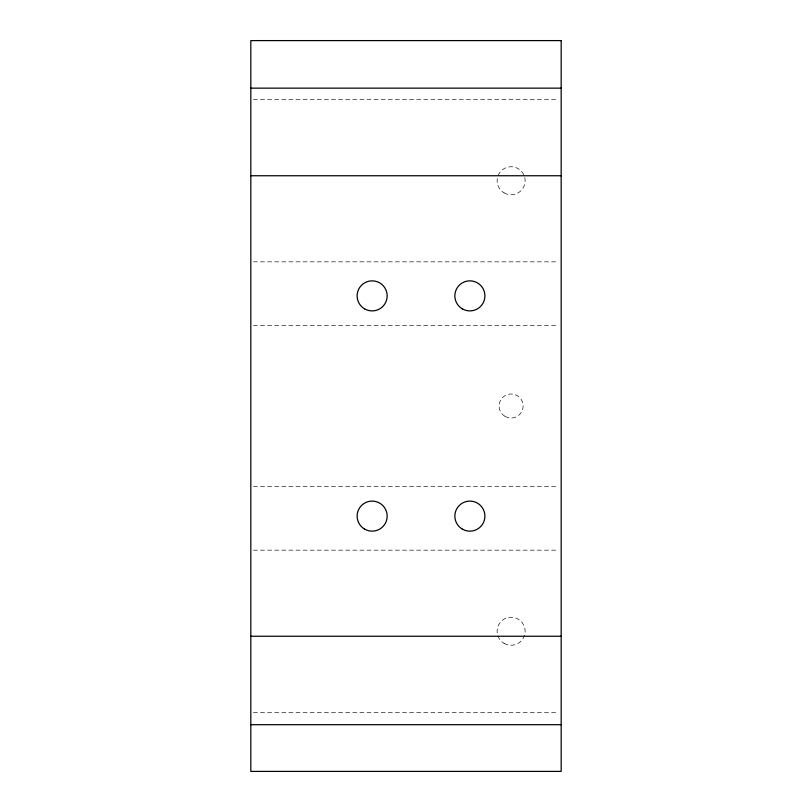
<?xml version="1.0" encoding="UTF-8"?>
<svg xmlns="http://www.w3.org/2000/svg" width="812" height="812" viewBox="0 0 812 812"><rect width="100%" height="100%" fill="white"/><g stroke="black" fill="none" stroke-linecap="round" stroke-linejoin="round"><path stroke-width="0.61" stroke-dasharray="4.06 3.04" d="M253.364 99.663L558.636 99.663M253.364 261.84L558.636 261.84M253.364 325.409L558.636 325.409M253.364 486.591L558.636 486.591M253.364 550.16L558.636 550.16M253.364 712.337L558.636 712.337M505.105 416.404A12.018 12.018 0 0 0 523.131 406A12.018 12.018 0 0 0 505.105 395.596A12.018 12.018 0 0 0 505.105 416.404M504.11 192.891A14.017 14.017 0 0 0 525.131 180.751A14.017 14.017 0 0 0 504.11 168.612A14.017 14.017 0 0 0 504.11 192.891M504.11 643.388A14.017 14.017 0 0 0 525.131 631.249A14.017 14.017 0 0 0 504.11 619.109A14.017 14.017 0 0 0 504.11 643.388"/><path stroke-width="1.22" d="M250.827 88.153L561.173 88.153M250.827 175.747L561.173 175.747M250.827 636.253L561.173 636.253M250.827 724.69L561.173 724.69M561.173 40.6L250.827 40.6L250.827 771.4L561.173 771.4L561.173 40.6M462.373 529.13A15.012 15.012 0 0 0 484.906 516.117A15.012 15.012 0 0 0 462.373 503.115A15.012 15.012 0 0 0 462.373 529.13M462.373 308.885A15.012 15.012 0 0 0 484.906 295.883A15.012 15.012 0 0 0 462.373 282.87A15.012 15.012 0 0 0 462.373 308.885M364.639 308.885A15.012 15.012 0 0 0 387.162 295.883A15.012 15.012 0 0 0 364.639 282.87A15.012 15.012 0 0 0 364.639 308.885M364.639 529.13A15.012 15.012 0 0 0 387.162 516.117A15.012 15.012 0 0 0 364.639 503.115A15.012 15.012 0 0 0 364.639 529.13"/></g></svg>
